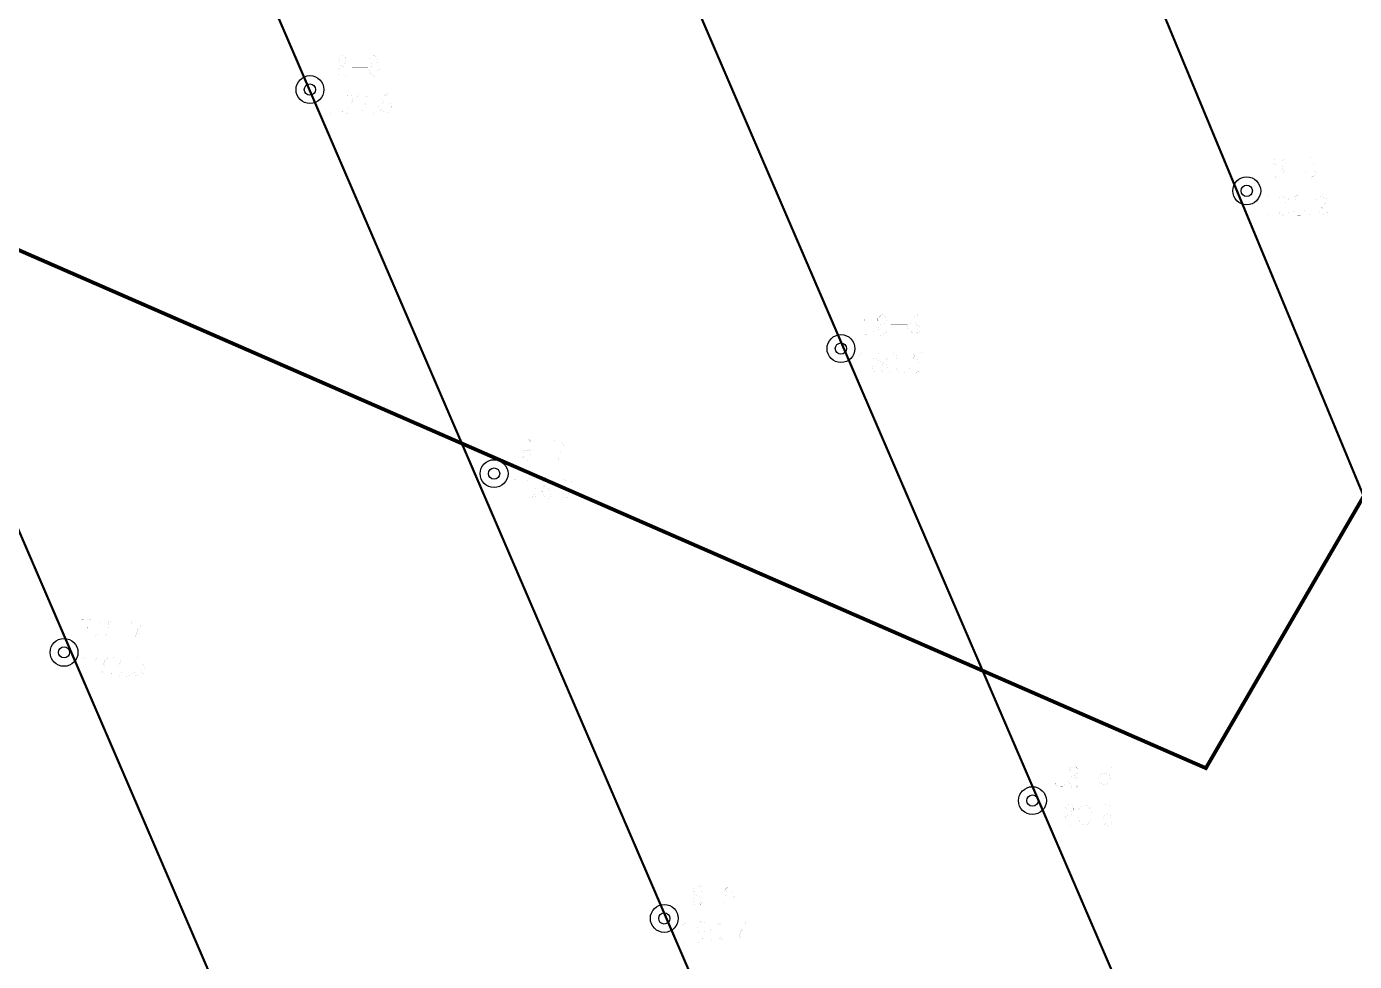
# Model space of a CAD drawing. Extents: x 534263 to 538773, y 4878169 to 4881982.
# Drawn here: x 535603 to 536309, y 4879604 to 4880101 of the extents above; entities that cross this region are included whole.
import ezdxf

# ---------------------------------------------------------------- set-up
doc = ezdxf.new("R2010")
doc.units = 0
doc.layers.get('0').update_dxf_attribs({"color": 6, "linetype": 'CONTINUOUS'})

# ---------------------------------------------------------------- blocks, each defined once
blk = doc.blocks.new('SUB_BLK_181')
at = {"color": 0}
blk.add_circle((0, 0), 0.494, dxfattribs=at)
at = {"color": 1}
blk.add_circle((0, 0), 0.2, dxfattribs=at)

msp = doc.modelspace()

# ---------------------------------------------------------------- linework, layer by layer
at = {"layer": 'F', "color": 6, "const_width": 2}
msp.add_lwpolyline([(536862.28, 4879430.86), (536142.28, 4878258.86), (534656.28, 4878571.86), (535492.08, 4880028.86), (536230.18, 4879706.86), (536376.48, 4879958.86), (536460.48, 4879947.86), (536619.78, 4879984.86), (536662.68, 4880020.86), (536684.78, 4880074.86), (536808.38, 4880018.86), (536868.18, 4879967.86), (536878.08, 4879889.86), (536901.08, 4879797.86), (537032.38, 4879724.86), (536862.28, 4879430.86), (536862.28, 4879430.86)], dxfattribs=at)
at = {"layer": 'TREE_LAYER', "color": 10, "const_width": 1.2}
for points in [[(536687.486, 4878951.765), (535659.433, 4881428.14)], [(536561.673, 4878714.128), (535734.348, 4880633.884)], [(536420.058, 4878521.255), (535627.555, 4880360.205)], [(536268.971, 4878279.306), (535474.28, 4880123.335)]]:
    msp.add_lwpolyline(points, dxfattribs=at)
at = {"layer": 'TREE_LAYER', "color": 5, "const_width": 0.01}
for points in [[(535772.539597, 4880085.400779), (535770.719989, 4880085.463525), (535769.402342, 4880084.459603), (535768.900382, 4880083.643917), (535768.900382, 4880081.949799), (535770.594499, 4880080.192936), (535769.402342, 4880078.938034), (535768.774891, 4880077.620387), (535768.774891, 4880076.42823), (535769.339597, 4880075.110583), (535770.406264, 4880074.357642), (535771.786656, 4880074.106662), (535773.041558, 4880074.483132), (535773.731754, 4880075.173328), (535774.233715, 4880076.05176), (535774.233715, 4880077.934113), (535773.606264, 4880079.063525), (535772.476852, 4880080.255681), (535774.04548, 4880082.075289), (535774.04548, 4880083.581172), (535773.606264, 4880084.396858), (535772.539597, 4880085.463525), (535772.539597, 4880085.400779)], [(535771.535676, 4880079.816466), (535772.476852, 4880079.439995), (535773.229793, 4880078.436074), (535773.543519, 4880076.616466), (535773.229793, 4880075.549799), (535772.100382, 4880074.734113), (535771.033715, 4880074.734113), (535770.343519, 4880075.236074), (535769.527833, 4880076.42823), (535769.402342, 4880077.996858), (535769.904303, 4880078.938034), (535770.469009, 4880079.439995), (535770.97097, 4880079.690976), (535771.535676, 4880079.816466)], [(535770.84548, 4880084.898819), (535770.908225, 4880084.961564), (535772.037636, 4880084.961564), (535772.916068, 4880084.271368), (535772.978813, 4880084.020387), (535773.292538, 4880083.330191), (535773.292538, 4880082.263525), (535771.974891, 4880080.632152), (535770.908225, 4880080.632152), (535769.590578, 4880082.012544), (535769.904303, 4880083.957642), (535770.84548, 4880084.898819), (535770.84548, 4880084.898819)], [(535785.025872, 4880079.941956), (535775.990578, 4880079.941956), (535775.990578, 4880079.439995), (535776.367048, 4880079.063525), (535784.900382, 4880079.063525), (535785.025872, 4880079.25176), (535785.025872, 4880079.941956), (535785.025872, 4880079.941956)], [(535789.292538, 4880085.400779), (535787.472931, 4880085.463525), (535786.155284, 4880084.459603), (535785.653323, 4880083.643917), (535785.653323, 4880081.949799), (535787.34744, 4880080.192936), (535786.155284, 4880078.938034), (535785.527833, 4880077.620387), (535785.527833, 4880076.42823), (535786.092538, 4880075.110583), (535787.159205, 4880074.357642), (535788.539597, 4880074.106662), (535789.794499, 4880074.483132), (535790.484695, 4880075.173328), (535790.986656, 4880076.05176), (535790.986656, 4880077.934113), (535790.359205, 4880079.063525), (535789.229793, 4880080.255681), (535790.798421, 4880082.075289), (535790.798421, 4880083.581172), (535790.359205, 4880084.396858), (535789.292538, 4880085.463525), (535789.292538, 4880085.400779)], [(535788.288617, 4880079.816466), (535789.229793, 4880079.439995), (535789.982735, 4880078.436074), (535790.29646, 4880076.616466), (535789.982735, 4880075.549799), (535788.853323, 4880074.734113), (535787.786656, 4880074.734113), (535787.09646, 4880075.236074), (535786.280774, 4880076.42823), (535786.155284, 4880077.996858), (535786.657244, 4880078.938034), (535787.22195, 4880079.439995), (535787.723911, 4880079.690976), (535788.288617, 4880079.816466)], [(535787.598421, 4880084.898819), (535787.661166, 4880084.961564), (535788.790578, 4880084.961564), (535789.669009, 4880084.271368), (535789.731754, 4880084.020387), (535790.04548, 4880083.330191), (535790.04548, 4880082.263525), (535788.727833, 4880080.632152), (535787.661166, 4880080.632152), (535786.343519, 4880082.012544), (535786.657244, 4880083.957642), (535787.598421, 4880084.898819), (535787.598421, 4880084.898819)], [(535762.343519, 4880067.596858), (535798.17097, 4880067.596858)], [(535766.861166, 4880065.087054), (535765.982735, 4880065.087054), (535763.723911, 4880063.832152), (535763.849401, 4880063.832152), (535765.480774, 4880064.271368), (535765.480774, 4880063.141956), (535765.480774, 4880055.424309), (535765.418029, 4880054.985093), (535764.351362, 4880054.545878), (535767.990578, 4880054.545878), (535767.049401, 4880054.922348), (535766.861166, 4880054.985093), (535766.861166, 4880055.361564), (535766.861166, 4880065.087054), (535766.861166, 4880065.087054)], [(535775.018029, 4880065.087054), (535773.637636, 4880065.338034), (535772.319989, 4880064.898819), (535771.441558, 4880064.083132), (535770.939597, 4880063.141956), (535770.939597, 4880062.45176), (535772.82195, 4880064.145878), (535774.327833, 4880064.208623), (535775.143519, 4880063.643917), (535775.457244, 4880062.45176), (535775.457244, 4880060.883132), (535774.390578, 4880058.812544), (535770.437636, 4880054.734113), (535776.461166, 4880054.545878), (535776.963127, 4880055.047838), (535777.151362, 4880056.42823), (535776.02195, 4880055.549799), (535772.82195, 4880055.549799), (535772.44548, 4880055.549799), (535775.143519, 4880058.561564), (535776.461166, 4880060.883132), (535776.649401, 4880061.447838), (535776.837636, 4880062.012544), (535776.837636, 4880062.138034), (535776.712146, 4880062.639995), (535776.523911, 4880063.455681), (535776.461166, 4880063.706662), (535776.02195, 4880064.396858), (535775.959205, 4880064.459603), (535775.018029, 4880065.087054), (535775.018029, 4880065.087054)], [(535785.308225, 4880065.087054), (535779.786656, 4880065.087054), (535778.782735, 4880062.953721), (535778.782735, 4880062.953721), (535778.908225, 4880062.765485), (535779.472931, 4880063.455681), (535780.288617, 4880063.957642), (535783.425872, 4880063.957642), (535783.927833, 4880063.581172), (535780.916068, 4880054.483132), (535780.916068, 4880054.420387), (535781.606264, 4880054.420387), (535785.308225, 4880065.024309), (535785.308225, 4880065.087054), (535785.308225, 4880065.087054)], [(535796.853323, 4880065.087054), (535795.410186, 4880065.338034), (535793.339597, 4880064.083132), (535791.833715, 4880062.57725), (535791.018029, 4880061.134113), (535790.578813, 4880059.439995), (535790.829793, 4880057.055681), (535791.833715, 4880055.236074), (535793.151362, 4880054.420387), (535794.719989, 4880054.420387), (535795.472931, 4880054.734113), (535796.414107, 4880055.424309), (535796.916068, 4880056.42823), (535797.229793, 4880057.871368), (535797.229793, 4880058.436074), (535797.041558, 4880059.565485), (535796.539597, 4880060.192936), (535796.225872, 4880060.569407), (535795.786656, 4880060.945878), (535795.09646, 4880061.134113), (535793.967048, 4880061.259603), (535793.025872, 4880060.883132), (535792.335676, 4880060.443917), (535792.461166, 4880061.008623), (535793.339597, 4880062.953721), (535793.402342, 4880063.016466), (535794.719989, 4880064.145878), (535795.849401, 4880064.898819), (535795.849401, 4880064.898819), (535796.853323, 4880064.961564), (535796.853323, 4880065.087054), (535796.853323, 4880065.087054)], [(535793.151362, 4880060.381172), (535793.465087, 4880060.694897), (535794.719989, 4880060.694897), (535795.723911, 4880059.753721), (535796.225872, 4880058.498819), (535795.912146, 4880056.239995), (535794.719989, 4880055.110583), (535793.967048, 4880055.110583), (535792.774891, 4880055.863525), (535792.210186, 4880057.055681), (535792.210186, 4880059.189015), (535792.837636, 4880060.067446), (535793.151362, 4880060.381172), (535793.151362, 4880060.381172)], [(535788.759205, 4880055.92627), (535788.257244, 4880056.114505), (535787.755284, 4880055.92627), (535787.378813, 4880055.549799), (535787.378813, 4880054.734113), (535787.880774, 4880054.420387), (535788.759205, 4880054.608623), (535788.884695, 4880055.047838), (535788.884695, 4880055.110583), (535788.884695, 4880055.612544), (535788.759205, 4880055.92627), (535788.759205, 4880055.92627)], [(536270.244107, 4880031.72627), (536268.738225, 4880031.914505), (536267.357833, 4880031.475289), (536266.604891, 4880030.722348), (536266.228421, 4880029.718427), (536266.040186, 4880028.65176), (536266.228421, 4880026.769407), (536266.855872, 4880025.45176), (536267.859793, 4880024.761564), (536269.491166, 4880024.824309), (536270.683323, 4880025.263525), (536270.871558, 4880025.138034), (536269.365676, 4880022.25176), (536267.797048, 4880021.310583), (536265.789205, 4880020.620387), (536265.789205, 4880020.306662), (536267.546068, 4880020.494897), (536268.361754, 4880020.745878), (536269.491166, 4880021.122348), (536270.620578, 4880022.189015), (536270.746068, 4880022.314505), (536271.87548, 4880024.071368), (536272.37744, 4880025.70274), (536272.37744, 4880028.65176), (536271.749989, 4880030.094897), (536270.934303, 4880031.161564), (536270.244107, 4880031.72627), (536270.244107, 4880031.72627)], [(536268.67548, 4880031.098819), (536269.05195, 4880031.224309), (536269.742146, 4880031.161564), (536270.746068, 4880030.094897), (536271.248029, 4880028.149799), (536270.808813, 4880026.267446), (536270.118617, 4880025.639995), (536268.738225, 4880025.45176), (536267.734303, 4880026.330191), (536267.232342, 4880027.710583), (536267.357833, 4880029.781172), (536267.859793, 4880030.596858), (536267.922538, 4880030.659603), (536268.110774, 4880030.910583), (536268.67548, 4880031.098819), (536268.67548, 4880031.098819)], [(536289.130382, 4880031.287054), (536285.616656, 4880031.287054), (536284.989205, 4880030.220387), (536283.608813, 4880027.459603), (536283.357833, 4880027.083132), (536285.616656, 4880027.145878), (536287.122538, 4880026.643917), (536287.812735, 4880025.765485), (536287.87548, 4880024.573328), (536287.624499, 4880023.318427), (536287.122538, 4880022.753721), (536286.683323, 4880022.439995), (536285.742146, 4880022.189015), (536284.80097, 4880022.37725), (536284.048029, 4880022.816466), (536283.106852, 4880023.255681), (536282.479401, 4880022.690976), (536283.985284, 4880021.373328), (536285.491166, 4880020.996858), (536286.306852, 4880020.808623), (536287.812735, 4880021.561564), (536288.628421, 4880022.565485), (536289.004891, 4880023.569407), (536289.130382, 4880025.32627), (536288.816656, 4880026.392936), (536288.189205, 4880027.334113), (536287.248029, 4880027.898819), (536285.867636, 4880028.024309), (536284.361754, 4880027.647838), (536284.67548, 4880028.149799), (536285.679401, 4880030.157642), (536289.004891, 4880030.157642), (536289.506852, 4880030.973328), (536289.130382, 4880031.287054), (536289.130382, 4880031.287054)], [(536282.855872, 4880026.141956), (536273.820578, 4880026.141956), (536273.820578, 4880025.639995), (536274.197048, 4880025.263525), (536282.730382, 4880025.263525), (536282.855872, 4880025.45176), (536282.855872, 4880026.141956), (536282.855872, 4880026.141956)], [(536260.173519, 4880013.796858), (536296.00097, 4880013.796858)], [(536264.691166, 4880011.287054), (536263.812735, 4880011.287054), (536261.553911, 4880010.032152), (536261.679401, 4880010.032152), (536263.310774, 4880010.471368), (536263.310774, 4880009.341956), (536263.310774, 4880001.624309), (536263.248029, 4880001.185093), (536262.181362, 4880000.745878), (536265.820578, 4880000.745878), (536264.879401, 4880001.122348), (536264.691166, 4880001.185093), (536264.691166, 4880001.561564), (536264.691166, 4880011.287054), (536264.691166, 4880011.287054)], [(536272.659793, 4880011.287054), (536270.65195, 4880011.287054), (536269.271558, 4880010.157642), (536269.146068, 4880009.467446), (536270.27548, 4880010.283132), (536271.781362, 4880010.471368), (536272.408813, 4880009.969407), (536272.785284, 4880009.153721), (536272.785284, 4880007.773328), (536272.220578, 4880007.271368), (536271.467636, 4880006.706662), (536270.65195, 4880006.141956), (536272.283323, 4880005.639995), (536273.161754, 4880004.761564), (536273.47548, 4880003.820387), (536273.47548, 4880002.753721), (536273.287244, 4880002.12627), (536272.220578, 4880001.373328), (536271.028421, 4880001.373328), (536269.836264, 4880001.749799), (536269.146068, 4880002.314505), (536269.271558, 4880001.498819), (536269.836264, 4880001.059603), (536271.342146, 4880000.620387), (536272.346068, 4880000.683132), (536273.47548, 4880001.247838), (536273.97744, 4880001.875289), (536274.353911, 4880002.439995), (536274.479401, 4880002.816466), (536274.667636, 4880003.820387), (536274.291166, 4880004.949799), (536273.72646, 4880005.82823), (536272.471558, 4880006.392936), (536273.789205, 4880008.149799), (536273.97744, 4880009.341956), (536273.789205, 4880010.220387), (536273.47548, 4880010.785093), (536272.659793, 4880011.287054), (536272.659793, 4880011.287054)], [(536280.628421, 4880011.287054), (536279.122538, 4880011.287054), (536277.867636, 4880010.659603), (536277.17744, 4880010.157642), (536276.738225, 4880009.153721), (536276.299009, 4880008.024309), (536276.236264, 4880006.518427), (536276.236264, 4880005.514505), (536276.738225, 4880002.753721), (536277.553911, 4880001.624309), (536278.746068, 4880000.620387), (536280.628421, 4880000.620387), (536280.628421, 4880000.620387), (536281.255872, 4880001.059603), (536281.946068, 4880001.875289), (536282.761754, 4880003.255681), (536282.949989, 4880004.447838), (536283.138225, 4880005.45176), (536283.138225, 4880005.953721), (536283.138225, 4880006.832152), (536282.824499, 4880008.589015), (536282.259793, 4880009.843917), (536281.632342, 4880010.659603), (536280.628421, 4880011.287054), (536280.628421, 4880011.287054)], [(536279.624499, 4880010.910583), (536279.749989, 4880010.910583), (536280.753911, 4880010.534113), (536281.255872, 4880009.655681), (536281.632342, 4880008.338034), (536281.632342, 4880003.569407), (536281.255872, 4880002.12627), (536279.749989, 4880000.996858), (536279.122538, 4880001.122348), (536278.244107, 4880001.812544), (536277.742146, 4880003.757642), (536277.742146, 4880007.836074), (536278.118617, 4880009.279211), (536278.620578, 4880010.283132), (536279.310774, 4880010.847838), (536279.624499, 4880010.910583), (536279.624499, 4880010.910583)], [(536292.738225, 4880011.287054), (536291.357833, 4880011.538034), (536290.040186, 4880011.098819), (536289.161754, 4880010.283132), (536288.659793, 4880009.341956), (536288.659793, 4880008.65176), (536290.542146, 4880010.345878), (536292.048029, 4880010.408623), (536292.863715, 4880009.843917), (536293.17744, 4880008.65176), (536293.17744, 4880007.083132), (536292.110774, 4880005.012544), (536288.157833, 4880000.934113), (536294.181362, 4880000.745878), (536294.683323, 4880001.247838), (536294.871558, 4880002.62823), (536293.742146, 4880001.749799), (536290.542146, 4880001.749799), (536290.165676, 4880001.749799), (536292.863715, 4880004.761564), (536294.181362, 4880007.083132), (536294.369597, 4880007.647838), (536294.557833, 4880008.212544), (536294.557833, 4880008.338034), (536294.432342, 4880008.839995), (536294.244107, 4880009.655681), (536294.181362, 4880009.906662), (536293.742146, 4880010.596858), (536293.679401, 4880010.659603), (536292.738225, 4880011.287054), (536292.738225, 4880011.287054)], [(536286.589205, 4880002.12627), (536286.087244, 4880002.314505), (536285.585284, 4880002.12627), (536285.208813, 4880001.749799), (536285.208813, 4880000.934113), (536285.710774, 4880000.620387), (536286.589205, 4880000.808623), (536286.714695, 4880001.247838), (536286.714695, 4880001.310583), (536286.714695, 4880001.812544), (536286.589205, 4880002.12627), (536286.589205, 4880002.12627)], [(536050.296068, 4879947.507054), (536045.652931, 4879947.507054), (536045.652931, 4879947.381564), (536046.656852, 4879947.381564), (536047.158813, 4879946.189407), (536047.158813, 4879938.534505), (536046.656852, 4879937.530583), (536046.468617, 4879937.342348), (536045.652931, 4879936.965878), (536051.362735, 4879937.091368), (536051.42548, 4879937.091368), (536052.429401, 4879937.091368), (536052.429401, 4879937.154113), (536053.496068, 4879937.154113), (536053.496068, 4879937.154113), (536053.998029, 4879937.154113), (536053.998029, 4879937.216858), (536054.374499, 4879939.852152), (536053.747048, 4879938.659995), (536052.868617, 4879937.656074), (536049.166656, 4879937.718819), (536048.664695, 4879938.032544), (536048.790186, 4879946.503132), (536049.668617, 4879947.381564), (536050.296068, 4879947.381564), (536050.296068, 4879947.507054), (536050.296068, 4879947.507054)], [(536059.143127, 4879947.820779), (536057.323519, 4879947.883525), (536056.005872, 4879946.879603), (536055.503911, 4879946.063917), (536055.503911, 4879944.369799), (536057.198029, 4879942.612936), (536056.005872, 4879941.358034), (536055.378421, 4879940.040387), (536055.378421, 4879938.84823), (536055.943127, 4879937.530583), (536057.009793, 4879936.777642), (536058.390186, 4879936.526662), (536059.645087, 4879936.903132), (536060.335284, 4879937.593328), (536060.837244, 4879938.47176), (536060.837244, 4879940.354113), (536060.209793, 4879941.483525), (536059.080382, 4879942.675681), (536060.649009, 4879944.495289), (536060.649009, 4879946.001172), (536060.209793, 4879946.816858), (536059.143127, 4879947.883525), (536059.143127, 4879947.820779)], [(536057.449009, 4879947.318819), (536057.511754, 4879947.381564), (536058.641166, 4879947.381564), (536059.519597, 4879946.691368), (536059.582342, 4879946.440387), (536059.896068, 4879945.750191), (536059.896068, 4879944.683525), (536058.578421, 4879943.052152), (536057.511754, 4879943.052152), (536056.194107, 4879944.432544), (536056.507833, 4879946.377642), (536057.449009, 4879947.318819), (536057.449009, 4879947.318819)], [(536077.903911, 4879947.507054), (536076.460774, 4879947.758034), (536074.390186, 4879946.503132), (536072.884303, 4879944.99725), (536072.068617, 4879943.554113), (536071.629401, 4879941.859995), (536071.880382, 4879939.475681), (536072.884303, 4879937.656074), (536074.20195, 4879936.840387), (536075.770578, 4879936.840387), (536076.523519, 4879937.154113), (536077.464695, 4879937.844309), (536077.966656, 4879938.84823), (536078.280382, 4879940.291368), (536078.280382, 4879940.856074), (536078.092146, 4879941.985485), (536077.590186, 4879942.612936), (536077.27646, 4879942.989407), (536076.837244, 4879943.365878), (536076.147048, 4879943.554113), (536075.017636, 4879943.679603), (536074.07646, 4879943.303132), (536073.386264, 4879942.863917), (536073.511754, 4879943.428623), (536074.390186, 4879945.373721), (536074.452931, 4879945.436466), (536075.770578, 4879946.565878), (536076.899989, 4879947.318819), (536076.899989, 4879947.318819), (536077.903911, 4879947.381564), (536077.903911, 4879947.507054), (536077.903911, 4879947.507054)], [(536058.139205, 4879942.236466), (536059.080382, 4879941.859995), (536059.833323, 4879940.856074), (536060.147048, 4879939.036466), (536059.833323, 4879937.969799), (536058.703911, 4879937.154113), (536057.637244, 4879937.154113), (536056.947048, 4879937.656074), (536056.131362, 4879938.84823), (536056.005872, 4879940.416858), (536056.507833, 4879941.358034), (536057.072538, 4879941.859995), (536057.574499, 4879942.110976), (536058.139205, 4879942.236466)], [(536071.629401, 4879942.361956), (536062.594107, 4879942.361956), (536062.594107, 4879941.859995), (536062.970578, 4879941.483525), (536071.503911, 4879941.483525), (536071.629401, 4879941.67176), (536071.629401, 4879942.361956), (536071.629401, 4879942.361956)], [(536074.20195, 4879942.801172), (536074.515676, 4879943.114897), (536075.770578, 4879943.114897), (536076.774499, 4879942.173721), (536077.27646, 4879940.918819), (536076.962735, 4879938.659995), (536075.770578, 4879937.530583), (536075.017636, 4879937.530583), (536073.82548, 4879938.283525), (536073.260774, 4879939.475681), (536073.260774, 4879941.609015), (536073.888225, 4879942.487446), (536074.20195, 4879942.801172), (536074.20195, 4879942.801172)], [(536044.523519, 4879930.016858), (536080.35097, 4879930.016858)], [(536049.041166, 4879927.507054), (536048.162735, 4879927.507054), (536045.903911, 4879926.252152), (536046.029401, 4879926.252152), (536047.660774, 4879926.691368), (536047.660774, 4879925.561956), (536047.660774, 4879917.844309), (536047.598029, 4879917.405093), (536046.531362, 4879916.965878), (536050.170578, 4879916.965878), (536049.229401, 4879917.342348), (536049.041166, 4879917.405093), (536049.041166, 4879917.781564), (536049.041166, 4879927.507054), (536049.041166, 4879927.507054)], [(536059.143127, 4879927.507054), (536057.699989, 4879927.758034), (536055.629401, 4879926.503132), (536054.123519, 4879924.99725), (536053.307833, 4879923.554113), (536052.868617, 4879921.859995), (536053.119597, 4879919.475681), (536054.123519, 4879917.656074), (536055.441166, 4879916.840387), (536057.009793, 4879916.840387), (536057.762735, 4879917.154113), (536058.703911, 4879917.844309), (536059.205872, 4879918.84823), (536059.519597, 4879920.291368), (536059.519597, 4879920.856074), (536059.331362, 4879921.985485), (536058.829401, 4879922.612936), (536058.515676, 4879922.989407), (536058.07646, 4879923.365878), (536057.386264, 4879923.554113), (536056.256852, 4879923.679603), (536055.315676, 4879923.303132), (536054.62548, 4879922.863917), (536054.75097, 4879923.428623), (536055.629401, 4879925.373721), (536055.692146, 4879925.436466), (536057.009793, 4879926.565878), (536058.139205, 4879927.318819), (536058.139205, 4879927.318819), (536059.143127, 4879927.381564), (536059.143127, 4879927.507054), (536059.143127, 4879927.507054)], [(536064.978421, 4879927.507054), (536063.472538, 4879927.507054), (536062.217636, 4879926.879603), (536061.52744, 4879926.377642), (536061.088225, 4879925.373721), (536060.649009, 4879924.244309), (536060.586264, 4879922.738427), (536060.586264, 4879921.734505), (536061.088225, 4879918.973721), (536061.903911, 4879917.844309), (536063.096068, 4879916.840387), (536064.978421, 4879916.840387), (536064.978421, 4879916.840387), (536065.605872, 4879917.279603), (536066.296068, 4879918.095289), (536067.111754, 4879919.475681), (536067.299989, 4879920.667838), (536067.488225, 4879921.67176), (536067.488225, 4879922.173721), (536067.488225, 4879923.052152), (536067.174499, 4879924.809015), (536066.609793, 4879926.063917), (536065.982342, 4879926.879603), (536064.978421, 4879927.507054), (536064.978421, 4879927.507054)], [(536063.974499, 4879927.130583), (536064.099989, 4879927.130583), (536065.103911, 4879926.754113), (536065.605872, 4879925.875681), (536065.982342, 4879924.558034), (536065.982342, 4879919.789407), (536065.605872, 4879918.34627), (536064.099989, 4879917.216858), (536063.472538, 4879917.342348), (536062.594107, 4879918.032544), (536062.092146, 4879919.977642), (536062.092146, 4879924.056074), (536062.468617, 4879925.499211), (536062.970578, 4879926.503132), (536063.660774, 4879927.067838), (536063.974499, 4879927.130583), (536063.974499, 4879927.130583)], [(536079.033323, 4879927.507054), (536075.519597, 4879927.507054), (536074.892146, 4879926.440387), (536073.511754, 4879923.679603), (536073.260774, 4879923.303132), (536075.519597, 4879923.365878), (536077.02548, 4879922.863917), (536077.715676, 4879921.985485), (536077.778421, 4879920.793328), (536077.52744, 4879919.538427), (536077.02548, 4879918.973721), (536076.586264, 4879918.659995), (536075.645087, 4879918.409015), (536074.703911, 4879918.59725), (536073.95097, 4879919.036466), (536073.009793, 4879919.475681), (536072.382342, 4879918.910976), (536073.888225, 4879917.593328), (536075.394107, 4879917.216858), (536076.209793, 4879917.028623), (536077.715676, 4879917.781564), (536078.531362, 4879918.785485), (536078.907833, 4879919.789407), (536079.033323, 4879921.54627), (536078.719597, 4879922.612936), (536078.092146, 4879923.554113), (536077.15097, 4879924.118819), (536075.770578, 4879924.244309), (536074.264695, 4879923.867838), (536074.578421, 4879924.369799), (536075.582342, 4879926.377642), (536078.907833, 4879926.377642), (536079.409793, 4879927.193328), (536079.033323, 4879927.507054), (536079.033323, 4879927.507054)], [(536055.441166, 4879922.801172), (536055.754891, 4879923.114897), (536057.009793, 4879923.114897), (536058.013715, 4879922.173721), (536058.515676, 4879920.918819), (536058.20195, 4879918.659995), (536057.009793, 4879917.530583), (536056.256852, 4879917.530583), (536055.064695, 4879918.283525), (536054.499989, 4879919.475681), (536054.499989, 4879921.609015), (536055.12744, 4879922.487446), (536055.441166, 4879922.801172), (536055.441166, 4879922.801172)], [(536070.939205, 4879918.34627), (536070.437244, 4879918.534505), (536069.935284, 4879918.34627), (536069.558813, 4879917.969799), (536069.558813, 4879917.154113), (536070.060774, 4879916.840387), (536070.939205, 4879917.028623), (536071.064695, 4879917.467838), (536071.064695, 4879917.530583), (536071.064695, 4879918.032544), (536070.939205, 4879918.34627), (536070.939205, 4879918.34627)], [(535870.389597, 4879881.380779), (535868.569989, 4879881.443525), (535867.252342, 4879880.439603), (535866.750382, 4879879.623917), (535866.750382, 4879877.929799), (535868.444499, 4879876.172936), (535867.252342, 4879874.918034), (535866.624891, 4879873.600387), (535866.624891, 4879872.40823), (535867.189597, 4879871.090583), (535868.256264, 4879870.337642), (535869.636656, 4879870.086662), (535870.891558, 4879870.463132), (535871.581754, 4879871.153328), (535872.083715, 4879872.03176), (535872.083715, 4879873.914113), (535871.456264, 4879875.043525), (535870.326852, 4879876.235681), (535871.89548, 4879878.055289), (535871.89548, 4879879.561172), (535871.456264, 4879880.376858), (535870.389597, 4879881.443525), (535870.389597, 4879881.380779)], [(535869.385676, 4879875.796466), (535870.326852, 4879875.419995), (535871.079793, 4879874.416074), (535871.393519, 4879872.596466), (535871.079793, 4879871.529799), (535869.950382, 4879870.714113), (535868.883715, 4879870.714113), (535868.193519, 4879871.216074), (535867.377833, 4879872.40823), (535867.252342, 4879873.976858), (535867.754303, 4879874.918034), (535868.319009, 4879875.419995), (535868.82097, 4879875.670976), (535869.385676, 4879875.796466)], [(535868.69548, 4879880.878819), (535868.758225, 4879880.941564), (535869.887636, 4879880.941564), (535870.766068, 4879880.251368), (535870.828813, 4879880.000387), (535871.142538, 4879879.310191), (535871.142538, 4879878.243525), (535869.824891, 4879876.612152), (535868.758225, 4879876.612152), (535867.440578, 4879877.992544), (535867.754303, 4879879.937642), (535868.69548, 4879880.878819), (535868.69548, 4879880.878819)], [(535882.875872, 4879875.921956), (535873.840578, 4879875.921956), (535873.840578, 4879875.419995), (535874.217048, 4879875.043525), (535882.750382, 4879875.043525), (535882.875872, 4879875.23176), (535882.875872, 4879875.921956), (535882.875872, 4879875.921956)], [(535889.526852, 4879881.067054), (535884.005284, 4879881.067054), (535883.001362, 4879878.933721), (535883.001362, 4879878.933721), (535883.126852, 4879878.745485), (535883.691558, 4879879.435681), (535884.507244, 4879879.937642), (535887.644499, 4879879.937642), (535888.14646, 4879879.561172), (535885.134695, 4879870.463132), (535885.134695, 4879870.400387), (535885.824891, 4879870.400387), (535889.526852, 4879881.004309), (535889.526852, 4879881.067054), (535889.526852, 4879881.067054)], [(535860.193519, 4879863.576858), (535896.02097, 4879863.576858)], [(535864.711166, 4879861.067054), (535863.832735, 4879861.067054), (535861.573911, 4879859.812152), (535861.699401, 4879859.812152), (535863.330774, 4879860.251368), (535863.330774, 4879859.121956), (535863.330774, 4879851.404309), (535863.268029, 4879850.965093), (535862.201362, 4879850.525878), (535865.840578, 4879850.525878), (535864.899401, 4879850.902348), (535864.711166, 4879850.965093), (535864.711166, 4879851.341564), (535864.711166, 4879861.067054), (535864.711166, 4879861.067054)], [(535872.679793, 4879861.067054), (535870.67195, 4879861.067054), (535869.291558, 4879859.937642), (535869.166068, 4879859.247446), (535870.29548, 4879860.063132), (535871.801362, 4879860.251368), (535872.428813, 4879859.749407), (535872.805284, 4879858.933721), (535872.805284, 4879857.553328), (535872.240578, 4879857.051368), (535871.487636, 4879856.486662), (535870.67195, 4879855.921956), (535872.303323, 4879855.419995), (535873.181754, 4879854.541564), (535873.49548, 4879853.600387), (535873.49548, 4879852.533721), (535873.307244, 4879851.90627), (535872.240578, 4879851.153328), (535871.048421, 4879851.153328), (535869.856264, 4879851.529799), (535869.166068, 4879852.094505), (535869.291558, 4879851.278819), (535869.856264, 4879850.839603), (535871.362146, 4879850.400387), (535872.366068, 4879850.463132), (535873.49548, 4879851.027838), (535873.99744, 4879851.655289), (535874.373911, 4879852.219995), (535874.499401, 4879852.596466), (535874.687636, 4879853.600387), (535874.311166, 4879854.729799), (535873.74646, 4879855.60823), (535872.491558, 4879856.172936), (535873.809205, 4879857.929799), (535873.99744, 4879859.121956), (535873.809205, 4879860.000387), (535873.49548, 4879860.565093), (535872.679793, 4879861.067054), (535872.679793, 4879861.067054)], [(535880.773911, 4879861.380779), (535878.954303, 4879861.443525), (535877.636656, 4879860.439603), (535877.134695, 4879859.623917), (535877.134695, 4879857.929799), (535878.828813, 4879856.172936), (535877.636656, 4879854.918034), (535877.009205, 4879853.600387), (535877.009205, 4879852.40823), (535877.573911, 4879851.090583), (535878.640578, 4879850.337642), (535880.02097, 4879850.086662), (535881.275872, 4879850.463132), (535881.966068, 4879851.153328), (535882.468029, 4879852.03176), (535882.468029, 4879853.914113), (535881.840578, 4879855.043525), (535880.711166, 4879856.235681), (535882.279793, 4879858.055289), (535882.279793, 4879859.561172), (535881.840578, 4879860.376858), (535880.773911, 4879861.443525), (535880.773911, 4879861.380779)], [(535879.079793, 4879860.878819), (535879.142538, 4879860.941564), (535880.27195, 4879860.941564), (535881.150382, 4879860.251368), (535881.213127, 4879860.000387), (535881.526852, 4879859.310191), (535881.526852, 4879858.243525), (535880.209205, 4879856.612152), (535879.142538, 4879856.612152), (535877.824891, 4879857.992544), (535878.138617, 4879859.937642), (535879.079793, 4879860.878819), (535879.079793, 4879860.878819)], [(535892.758225, 4879861.067054), (535891.377833, 4879861.318034), (535890.060186, 4879860.878819), (535889.181754, 4879860.063132), (535888.679793, 4879859.121956), (535888.679793, 4879858.43176), (535890.562146, 4879860.125878), (535892.068029, 4879860.188623), (535892.883715, 4879859.623917), (535893.19744, 4879858.43176), (535893.19744, 4879856.863132), (535892.130774, 4879854.792544), (535888.177833, 4879850.714113), (535894.201362, 4879850.525878), (535894.703323, 4879851.027838), (535894.891558, 4879852.40823), (535893.762146, 4879851.529799), (535890.562146, 4879851.529799), (535890.185676, 4879851.529799), (535892.883715, 4879854.541564), (535894.201362, 4879856.863132), (535894.389597, 4879857.427838), (535894.577833, 4879857.992544), (535894.577833, 4879858.118034), (535894.452342, 4879858.619995), (535894.264107, 4879859.435681), (535894.201362, 4879859.686662), (535893.762146, 4879860.376858), (535893.699401, 4879860.439603), (535892.758225, 4879861.067054), (535892.758225, 4879861.067054)], [(535879.769989, 4879855.796466), (535880.711166, 4879855.419995), (535881.464107, 4879854.416074), (535881.777833, 4879852.596466), (535881.464107, 4879851.529799), (535880.334695, 4879850.714113), (535879.268029, 4879850.714113), (535878.577833, 4879851.216074), (535877.762146, 4879852.40823), (535877.636656, 4879853.976858), (535878.138617, 4879854.918034), (535878.703323, 4879855.419995), (535879.205284, 4879855.670976), (535879.769989, 4879855.796466)], [(535886.609205, 4879851.90627), (535886.107244, 4879852.094505), (535885.605284, 4879851.90627), (535885.228813, 4879851.529799), (535885.228813, 4879850.714113), (535885.730774, 4879850.400387), (535886.609205, 4879850.588623), (535886.734695, 4879851.027838), (535886.734695, 4879851.090583), (535886.734695, 4879851.592544), (535886.609205, 4879851.90627), (535886.609205, 4879851.90627)], [(535637.416068, 4879786.127054), (535632.772931, 4879786.127054), (535632.772931, 4879786.001564), (535633.776852, 4879786.001564), (535634.278813, 4879784.809407), (535634.278813, 4879777.154505), (535633.776852, 4879776.150583), (535633.588617, 4879775.962348), (535632.772931, 4879775.585878), (535638.482735, 4879775.711368), (535638.54548, 4879775.711368), (535639.549401, 4879775.711368), (535639.549401, 4879775.774113), (535640.616068, 4879775.774113), (535640.616068, 4879775.774113), (535641.118029, 4879775.774113), (535641.118029, 4879775.836858), (535641.494499, 4879778.472152), (535640.867048, 4879777.279995), (535639.988617, 4879776.276074), (535636.286656, 4879776.338819), (535635.784695, 4879776.652544), (535635.910186, 4879785.123132), (535636.788617, 4879786.001564), (535637.416068, 4879786.001564), (535637.416068, 4879786.127054), (535637.416068, 4879786.127054)], [(535648.64744, 4879786.127054), (535643.125872, 4879786.127054), (535642.12195, 4879783.993721), (535642.12195, 4879783.993721), (535642.24744, 4879783.805485), (535642.812146, 4879784.495681), (535643.627833, 4879784.997642), (535646.765087, 4879784.997642), (535647.267048, 4879784.621172), (535644.255284, 4879775.523132), (535644.255284, 4879775.460387), (535644.94548, 4879775.460387), (535648.64744, 4879786.064309), (535648.64744, 4879786.127054), (535648.64744, 4879786.127054)], [(535665.400382, 4879786.127054), (535659.878813, 4879786.127054), (535658.874891, 4879783.993721), (535658.874891, 4879783.993721), (535659.000382, 4879783.805485), (535659.565087, 4879784.495681), (535660.380774, 4879784.997642), (535663.518029, 4879784.997642), (535664.019989, 4879784.621172), (535661.008225, 4879775.523132), (535661.008225, 4879775.460387), (535661.698421, 4879775.460387), (535665.400382, 4879786.064309), (535665.400382, 4879786.127054), (535665.400382, 4879786.127054)], [(535658.749401, 4879780.981956), (535649.714107, 4879780.981956), (535649.714107, 4879780.479995), (535650.090578, 4879780.103525), (535658.623911, 4879780.103525), (535658.749401, 4879780.29176), (535658.749401, 4879780.981956), (535658.749401, 4879780.981956)], [(535631.643519, 4879768.636858), (535667.47097, 4879768.636858)], [(535636.161166, 4879766.127054), (535635.282735, 4879766.127054), (535633.023911, 4879764.872152), (535633.149401, 4879764.872152), (535634.780774, 4879765.311368), (535634.780774, 4879764.181956), (535634.780774, 4879756.464309), (535634.718029, 4879756.025093), (535633.651362, 4879755.585878), (535637.290578, 4879755.585878), (535636.349401, 4879755.962348), (535636.161166, 4879756.025093), (535636.161166, 4879756.401564), (535636.161166, 4879766.127054), (535636.161166, 4879766.127054)], [(535646.639597, 4879766.127054), (535641.118029, 4879766.127054), (535640.114107, 4879763.993721), (535640.114107, 4879763.993721), (535640.239597, 4879763.805485), (535640.804303, 4879764.495681), (535641.619989, 4879764.997642), (535644.757244, 4879764.997642), (535645.259205, 4879764.621172), (535642.24744, 4879755.523132), (535642.24744, 4879755.460387), (535642.937636, 4879755.460387), (535646.639597, 4879766.064309), (535646.639597, 4879766.127054), (535646.639597, 4879766.127054)], [(535652.098421, 4879766.127054), (535650.090578, 4879766.127054), (535648.710186, 4879764.997642), (535648.584695, 4879764.307446), (535649.714107, 4879765.123132), (535651.219989, 4879765.311368), (535651.84744, 4879764.809407), (535652.223911, 4879763.993721), (535652.223911, 4879762.613328), (535651.659205, 4879762.111368), (535650.906264, 4879761.546662), (535650.090578, 4879760.981956), (535651.72195, 4879760.479995), (535652.600382, 4879759.601564), (535652.914107, 4879758.660387), (535652.914107, 4879757.593721), (535652.725872, 4879756.96627), (535651.659205, 4879756.213328), (535650.467048, 4879756.213328), (535649.274891, 4879756.589799), (535648.584695, 4879757.154505), (535648.710186, 4879756.338819), (535649.274891, 4879755.899603), (535650.780774, 4879755.460387), (535651.784695, 4879755.523132), (535652.914107, 4879756.087838), (535653.416068, 4879756.715289), (535653.792538, 4879757.279995), (535653.918029, 4879757.656466), (535654.106264, 4879758.660387), (535653.729793, 4879759.789799), (535653.165087, 4879760.66823), (535651.910186, 4879761.232936), (535653.227833, 4879762.989799), (535653.416068, 4879764.181956), (535653.227833, 4879765.060387), (535652.914107, 4879765.625093), (535652.098421, 4879766.127054), (535652.098421, 4879766.127054)], [(535666.153323, 4879766.127054), (535662.639597, 4879766.127054), (535662.012146, 4879765.060387), (535660.631754, 4879762.299603), (535660.380774, 4879761.923132), (535662.639597, 4879761.985878), (535664.14548, 4879761.483917), (535664.835676, 4879760.605485), (535664.898421, 4879759.413328), (535664.64744, 4879758.158427), (535664.14548, 4879757.593721), (535663.706264, 4879757.279995), (535662.765087, 4879757.029015), (535661.823911, 4879757.21725), (535661.07097, 4879757.656466), (535660.129793, 4879758.095681), (535659.502342, 4879757.530976), (535661.008225, 4879756.213328), (535662.514107, 4879755.836858), (535663.329793, 4879755.648623), (535664.835676, 4879756.401564), (535665.651362, 4879757.405485), (535666.027833, 4879758.409407), (535666.153323, 4879760.16627), (535665.839597, 4879761.232936), (535665.212146, 4879762.174113), (535664.27097, 4879762.738819), (535662.890578, 4879762.864309), (535661.384695, 4879762.487838), (535661.698421, 4879762.989799), (535662.702342, 4879764.997642), (535666.027833, 4879764.997642), (535666.529793, 4879765.813328), (535666.153323, 4879766.127054), (535666.153323, 4879766.127054)], [(535658.059205, 4879756.96627), (535657.557244, 4879757.154505), (535657.055284, 4879756.96627), (535656.678813, 4879756.589799), (535656.678813, 4879755.774113), (535657.180774, 4879755.460387), (535658.059205, 4879755.648623), (535658.184695, 4879756.087838), (535658.184695, 4879756.150583), (535658.184695, 4879756.652544), (535658.059205, 4879756.96627), (535658.059205, 4879756.96627)], [(536152.066068, 4879707.347054), (536147.422931, 4879707.347054), (536147.422931, 4879707.221564), (536148.426852, 4879707.221564), (536148.928813, 4879706.029407), (536148.928813, 4879698.374505), (536148.426852, 4879697.370583), (536148.238617, 4879697.182348), (536147.422931, 4879696.805878), (536153.132735, 4879696.931368), (536153.19548, 4879696.931368), (536154.199401, 4879696.931368), (536154.199401, 4879696.994113), (536155.266068, 4879696.994113), (536155.266068, 4879696.994113), (536155.768029, 4879696.994113), (536155.768029, 4879697.056858), (536156.144499, 4879699.692152), (536155.517048, 4879698.499995), (536154.638617, 4879697.496074), (536150.936656, 4879697.558819), (536150.434695, 4879697.872544), (536150.560186, 4879706.343132), (536151.438617, 4879707.221564), (536152.066068, 4879707.221564), (536152.066068, 4879707.347054), (536152.066068, 4879707.347054)], [(536160.913127, 4879707.660779), (536159.093519, 4879707.723525), (536157.775872, 4879706.719603), (536157.273911, 4879705.903917), (536157.273911, 4879704.209799), (536158.968029, 4879702.452936), (536157.775872, 4879701.198034), (536157.148421, 4879699.880387), (536157.148421, 4879698.68823), (536157.713127, 4879697.370583), (536158.779793, 4879696.617642), (536160.160186, 4879696.366662), (536161.415087, 4879696.743132), (536162.105284, 4879697.433328), (536162.607244, 4879698.31176), (536162.607244, 4879700.194113), (536161.979793, 4879701.323525), (536160.850382, 4879702.515681), (536162.419009, 4879704.335289), (536162.419009, 4879705.841172), (536161.979793, 4879706.656858), (536160.913127, 4879707.723525), (536160.913127, 4879707.660779)], [(536159.219009, 4879707.158819), (536159.281754, 4879707.221564), (536160.411166, 4879707.221564), (536161.289597, 4879706.531368), (536161.352342, 4879706.280387), (536161.666068, 4879705.590191), (536161.666068, 4879704.523525), (536160.348421, 4879702.892152), (536159.281754, 4879702.892152), (536157.964107, 4879704.272544), (536158.277833, 4879706.217642), (536159.219009, 4879707.158819), (536159.219009, 4879707.158819)], [(536179.673911, 4879707.347054), (536176.160186, 4879707.347054), (536175.532735, 4879706.280387), (536174.152342, 4879703.519603), (536173.901362, 4879703.143132), (536176.160186, 4879703.205878), (536177.666068, 4879702.703917), (536178.356264, 4879701.825485), (536178.419009, 4879700.633328), (536178.168029, 4879699.378427), (536177.666068, 4879698.813721), (536177.226852, 4879698.499995), (536176.285676, 4879698.249015), (536175.344499, 4879698.43725), (536174.591558, 4879698.876466), (536173.650382, 4879699.315681), (536173.022931, 4879698.750976), (536174.528813, 4879697.433328), (536176.034695, 4879697.056858), (536176.850382, 4879696.868623), (536178.356264, 4879697.621564), (536179.17195, 4879698.625485), (536179.548421, 4879699.629407), (536179.673911, 4879701.38627), (536179.360186, 4879702.452936), (536178.732735, 4879703.394113), (536177.791558, 4879703.958819), (536176.411166, 4879704.084309), (536174.905284, 4879703.707838), (536175.219009, 4879704.209799), (536176.222931, 4879706.217642), (536179.548421, 4879706.217642), (536180.050382, 4879707.033328), (536179.673911, 4879707.347054), (536179.673911, 4879707.347054)], [(536159.909205, 4879702.076466), (536160.850382, 4879701.699995), (536161.603323, 4879700.696074), (536161.917048, 4879698.876466), (536161.603323, 4879697.809799), (536160.473911, 4879696.994113), (536159.407244, 4879696.994113), (536158.717048, 4879697.496074), (536157.901362, 4879698.68823), (536157.775872, 4879700.256858), (536158.277833, 4879701.198034), (536158.842538, 4879701.699995), (536159.344499, 4879701.950976), (536159.909205, 4879702.076466)], [(536173.399401, 4879702.201956), (536164.364107, 4879702.201956), (536164.364107, 4879701.699995), (536164.740578, 4879701.323525), (536173.273911, 4879701.323525), (536173.399401, 4879701.51176), (536173.399401, 4879702.201956), (536173.399401, 4879702.201956)], [(536146.293519, 4879689.856858), (536182.12097, 4879689.856858)], [(536150.811166, 4879687.347054), (536149.932735, 4879687.347054), (536147.673911, 4879686.092152), (536147.799401, 4879686.092152), (536149.430774, 4879686.531368), (536149.430774, 4879685.401956), (536149.430774, 4879677.684309), (536149.368029, 4879677.245093), (536148.301362, 4879676.805878), (536151.940578, 4879676.805878), (536150.999401, 4879677.182348), (536150.811166, 4879677.245093), (536150.811166, 4879677.621564), (536150.811166, 4879687.347054), (536150.811166, 4879687.347054)], [(536158.905284, 4879687.660779), (536157.085676, 4879687.723525), (536155.768029, 4879686.719603), (536155.266068, 4879685.903917), (536155.266068, 4879684.209799), (536156.960186, 4879682.452936), (536155.768029, 4879681.198034), (536155.140578, 4879679.880387), (536155.140578, 4879678.68823), (536155.705284, 4879677.370583), (536156.77195, 4879676.617642), (536158.152342, 4879676.366662), (536159.407244, 4879676.743132), (536160.09744, 4879677.433328), (536160.599401, 4879678.31176), (536160.599401, 4879680.194113), (536159.97195, 4879681.323525), (536158.842538, 4879682.515681), (536160.411166, 4879684.335289), (536160.411166, 4879685.841172), (536159.97195, 4879686.656858), (536158.905284, 4879687.723525), (536158.905284, 4879687.660779)], [(536157.211166, 4879687.158819), (536157.273911, 4879687.221564), (536158.403323, 4879687.221564), (536159.281754, 4879686.531368), (536159.344499, 4879686.280387), (536159.658225, 4879685.590191), (536159.658225, 4879684.523525), (536158.340578, 4879682.892152), (536157.273911, 4879682.892152), (536155.956264, 4879684.272544), (536156.269989, 4879686.217642), (536157.211166, 4879687.158819), (536157.211166, 4879687.158819)], [(536166.748421, 4879687.347054), (536165.242538, 4879687.347054), (536163.987636, 4879686.719603), (536163.29744, 4879686.217642), (536162.858225, 4879685.213721), (536162.419009, 4879684.084309), (536162.356264, 4879682.578427), (536162.356264, 4879681.574505), (536162.858225, 4879678.813721), (536163.673911, 4879677.684309), (536164.866068, 4879676.680387), (536166.748421, 4879676.680387), (536166.748421, 4879676.680387), (536167.375872, 4879677.119603), (536168.066068, 4879677.935289), (536168.881754, 4879679.315681), (536169.069989, 4879680.507838), (536169.258225, 4879681.51176), (536169.258225, 4879682.013721), (536169.258225, 4879682.892152), (536168.944499, 4879684.649015), (536168.379793, 4879685.903917), (536167.752342, 4879686.719603), (536166.748421, 4879687.347054), (536166.748421, 4879687.347054)], [(536165.744499, 4879686.970583), (536165.869989, 4879686.970583), (536166.873911, 4879686.594113), (536167.375872, 4879685.715681), (536167.752342, 4879684.398034), (536167.752342, 4879679.629407), (536167.375872, 4879678.18627), (536165.869989, 4879677.056858), (536165.242538, 4879677.182348), (536164.364107, 4879677.872544), (536163.862146, 4879679.817642), (536163.862146, 4879683.896074), (536164.238617, 4879685.339211), (536164.740578, 4879686.343132), (536165.430774, 4879686.907838), (536165.744499, 4879686.970583), (536165.744499, 4879686.970583)], [(536178.79548, 4879687.660779), (536176.975872, 4879687.723525), (536175.658225, 4879686.719603), (536175.156264, 4879685.903917), (536175.156264, 4879684.209799), (536176.850382, 4879682.452936), (536175.658225, 4879681.198034), (536175.030774, 4879679.880387), (536175.030774, 4879678.68823), (536175.59548, 4879677.370583), (536176.662146, 4879676.617642), (536178.042538, 4879676.366662), (536179.29744, 4879676.743132), (536179.987636, 4879677.433328), (536180.489597, 4879678.31176), (536180.489597, 4879680.194113), (536179.862146, 4879681.323525), (536178.732735, 4879682.515681), (536180.301362, 4879684.335289), (536180.301362, 4879685.841172), (536179.862146, 4879686.656858), (536178.79548, 4879687.723525), (536178.79548, 4879687.660779)], [(536177.101362, 4879687.158819), (536177.164107, 4879687.221564), (536178.293519, 4879687.221564), (536179.17195, 4879686.531368), (536179.234695, 4879686.280387), (536179.548421, 4879685.590191), (536179.548421, 4879684.523525), (536178.230774, 4879682.892152), (536177.164107, 4879682.892152), (536175.84646, 4879684.272544), (536176.160186, 4879686.217642), (536177.101362, 4879687.158819), (536177.101362, 4879687.158819)], [(536157.901362, 4879682.076466), (536158.842538, 4879681.699995), (536159.59548, 4879680.696074), (536159.909205, 4879678.876466), (536159.59548, 4879677.809799), (536158.466068, 4879676.994113), (536157.399401, 4879676.994113), (536156.709205, 4879677.496074), (536155.893519, 4879678.68823), (536155.768029, 4879680.256858), (536156.269989, 4879681.198034), (536156.834695, 4879681.699995), (536157.336656, 4879681.950976), (536157.901362, 4879682.076466)], [(536172.709205, 4879678.18627), (536172.207244, 4879678.374505), (536171.705284, 4879678.18627), (536171.328813, 4879677.809799), (536171.328813, 4879676.994113), (536171.830774, 4879676.680387), (536172.709205, 4879676.868623), (536172.834695, 4879677.307838), (536172.834695, 4879677.370583), (536172.834695, 4879677.872544), (536172.709205, 4879678.18627), (536172.709205, 4879678.18627)], [(536177.791558, 4879682.076466), (536178.732735, 4879681.699995), (536179.485676, 4879680.696074), (536179.799401, 4879678.876466), (536179.485676, 4879677.809799), (536178.356264, 4879676.994113), (536177.289597, 4879676.994113), (536176.599401, 4879677.496074), (536175.783715, 4879678.68823), (536175.658225, 4879680.256858), (536176.160186, 4879681.198034), (536176.724891, 4879681.699995), (536177.226852, 4879681.950976), (536177.791558, 4879682.076466)], [(535960.849597, 4879645.080779), (535959.029989, 4879645.143525), (535957.712342, 4879644.139603), (535957.210382, 4879643.323917), (535957.210382, 4879641.629799), (535958.904499, 4879639.872936), (535957.712342, 4879638.618034), (535957.084891, 4879637.300387), (535957.084891, 4879636.10823), (535957.649597, 4879634.790583), (535958.716264, 4879634.037642), (535960.096656, 4879633.786662), (535961.351558, 4879634.163132), (535962.041754, 4879634.853328), (535962.543715, 4879635.73176), (535962.543715, 4879637.614113), (535961.916264, 4879638.743525), (535960.786852, 4879639.935681), (535962.35548, 4879641.755289), (535962.35548, 4879643.261172), (535961.916264, 4879644.076858), (535960.849597, 4879645.143525), (535960.849597, 4879645.080779)], [(535959.15548, 4879644.578819), (535959.218225, 4879644.641564), (535960.347636, 4879644.641564), (535961.226068, 4879643.951368), (535961.288813, 4879643.700387), (535961.602538, 4879643.010191), (535961.602538, 4879641.943525), (535960.284891, 4879640.312152), (535959.218225, 4879640.312152), (535957.900578, 4879641.692544), (535958.214303, 4879643.637642), (535959.15548, 4879644.578819), (535959.15548, 4879644.578819)], [(535979.610382, 4879644.767054), (535978.167244, 4879645.018034), (535976.096656, 4879643.763132), (535974.590774, 4879642.25725), (535973.775087, 4879640.814113), (535973.335872, 4879639.119995), (535973.586852, 4879636.735681), (535974.590774, 4879634.916074), (535975.908421, 4879634.100387), (535977.477048, 4879634.100387), (535978.229989, 4879634.414113), (535979.171166, 4879635.104309), (535979.673127, 4879636.10823), (535979.986852, 4879637.551368), (535979.986852, 4879638.116074), (535979.798617, 4879639.245485), (535979.296656, 4879639.872936), (535978.982931, 4879640.249407), (535978.543715, 4879640.625878), (535977.853519, 4879640.814113), (535976.724107, 4879640.939603), (535975.782931, 4879640.563132), (535975.092735, 4879640.123917), (535975.218225, 4879640.688623), (535976.096656, 4879642.633721), (535976.159401, 4879642.696466), (535977.477048, 4879643.825878), (535978.60646, 4879644.578819), (535978.60646, 4879644.578819), (535979.610382, 4879644.641564), (535979.610382, 4879644.767054), (535979.610382, 4879644.767054)], [(535959.845676, 4879639.496466), (535960.786852, 4879639.119995), (535961.539793, 4879638.116074), (535961.853519, 4879636.296466), (535961.539793, 4879635.229799), (535960.410382, 4879634.414113), (535959.343715, 4879634.414113), (535958.653519, 4879634.916074), (535957.837833, 4879636.10823), (535957.712342, 4879637.676858), (535958.214303, 4879638.618034), (535958.779009, 4879639.119995), (535959.28097, 4879639.370976), (535959.845676, 4879639.496466)], [(535973.335872, 4879639.621956), (535964.300578, 4879639.621956), (535964.300578, 4879639.119995), (535964.677048, 4879638.743525), (535973.210382, 4879638.743525), (535973.335872, 4879638.93176), (535973.335872, 4879639.621956), (535973.335872, 4879639.621956)], [(535975.908421, 4879640.061172), (535976.222146, 4879640.374897), (535977.477048, 4879640.374897), (535978.48097, 4879639.433721), (535978.982931, 4879638.178819), (535978.669205, 4879635.919995), (535977.477048, 4879634.790583), (535976.724107, 4879634.790583), (535975.53195, 4879635.543525), (535974.967244, 4879636.735681), (535974.967244, 4879638.869015), (535975.594695, 4879639.747446), (535975.908421, 4879640.061172), (535975.908421, 4879640.061172)], [(535950.653519, 4879627.276858), (535986.48097, 4879627.276858)], [(535955.171166, 4879624.767054), (535954.292735, 4879624.767054), (535952.033911, 4879623.512152), (535952.159401, 4879623.512152), (535953.790774, 4879623.951368), (535953.790774, 4879622.821956), (535953.790774, 4879615.104309), (535953.728029, 4879614.665093), (535952.661362, 4879614.225878), (535956.300578, 4879614.225878), (535955.359401, 4879614.602348), (535955.171166, 4879614.665093), (535955.171166, 4879615.041564), (535955.171166, 4879624.767054), (535955.171166, 4879624.767054)], [(535963.139793, 4879625.20627), (535961.633911, 4879625.394505), (535960.253519, 4879624.955289), (535959.500578, 4879624.202348), (535959.124107, 4879623.198427), (535958.935872, 4879622.13176), (535959.124107, 4879620.249407), (535959.751558, 4879618.93176), (535960.75548, 4879618.241564), (535962.386852, 4879618.304309), (535963.579009, 4879618.743525), (535963.767244, 4879618.618034), (535962.261362, 4879615.73176), (535960.692735, 4879614.790583), (535958.684891, 4879614.100387), (535958.684891, 4879613.786662), (535960.441754, 4879613.974897), (535961.25744, 4879614.225878), (535962.386852, 4879614.602348), (535963.516264, 4879615.669015), (535963.641754, 4879615.794505), (535964.771166, 4879617.551368), (535965.273127, 4879619.18274), (535965.273127, 4879622.13176), (535964.645676, 4879623.574897), (535963.829989, 4879624.641564), (535963.139793, 4879625.20627), (535963.139793, 4879625.20627)], [(535961.571166, 4879624.578819), (535961.947636, 4879624.704309), (535962.637833, 4879624.641564), (535963.641754, 4879623.574897), (535964.143715, 4879621.629799), (535963.704499, 4879619.747446), (535963.014303, 4879619.119995), (535961.633911, 4879618.93176), (535960.629989, 4879619.810191), (535960.128029, 4879621.190583), (535960.253519, 4879623.261172), (535960.75548, 4879624.076858), (535960.818225, 4879624.139603), (535961.00646, 4879624.390583), (535961.571166, 4879624.578819), (535961.571166, 4879624.578819)], [(535971.108421, 4879624.767054), (535969.602538, 4879624.767054), (535968.347636, 4879624.139603), (535967.65744, 4879623.637642), (535967.218225, 4879622.633721), (535966.779009, 4879621.504309), (535966.716264, 4879619.998427), (535966.716264, 4879618.994505), (535967.218225, 4879616.233721), (535968.033911, 4879615.104309), (535969.226068, 4879614.100387), (535971.108421, 4879614.100387), (535971.108421, 4879614.100387), (535971.735872, 4879614.539603), (535972.426068, 4879615.355289), (535973.241754, 4879616.735681), (535973.429989, 4879617.927838), (535973.618225, 4879618.93176), (535973.618225, 4879619.433721), (535973.618225, 4879620.312152), (535973.304499, 4879622.069015), (535972.739793, 4879623.323917), (535972.112342, 4879624.139603), (535971.108421, 4879624.767054), (535971.108421, 4879624.767054)], [(535970.104499, 4879624.390583), (535970.229989, 4879624.390583), (535971.233911, 4879624.014113), (535971.735872, 4879623.135681), (535972.112342, 4879621.818034), (535972.112342, 4879617.049407), (535971.735872, 4879615.60627), (535970.229989, 4879614.476858), (535969.602538, 4879614.602348), (535968.724107, 4879615.292544), (535968.222146, 4879617.237642), (535968.222146, 4879621.316074), (535968.598617, 4879622.759211), (535969.100578, 4879623.763132), (535969.790774, 4879624.327838), (535970.104499, 4879624.390583), (535970.104499, 4879624.390583)], [(535985.539793, 4879624.767054), (535980.018225, 4879624.767054), (535979.014303, 4879622.633721), (535979.014303, 4879622.633721), (535979.139793, 4879622.445485), (535979.704499, 4879623.135681), (535980.520186, 4879623.637642), (535983.65744, 4879623.637642), (535984.159401, 4879623.261172), (535981.147636, 4879614.163132), (535981.147636, 4879614.100387), (535981.837833, 4879614.100387), (535985.539793, 4879624.704309), (535985.539793, 4879624.767054), (535985.539793, 4879624.767054)], [(535977.069205, 4879615.60627), (535976.567244, 4879615.794505), (535976.065284, 4879615.60627), (535975.688813, 4879615.229799), (535975.688813, 4879614.414113), (535976.190774, 4879614.100387), (535977.069205, 4879614.288623), (535977.194695, 4879614.727838), (535977.194695, 4879614.790583), (535977.194695, 4879615.292544), (535977.069205, 4879615.60627), (535977.069205, 4879615.60627)]]:
    msp.add_lwpolyline(points, dxfattribs=at)

# ---------------------------------------------------------------- block references
at = {"layer": 'TREE_LAYER', "color": 5, "xscale": 15, "yscale": 15}
for p in [(535754.08, 4880067.34), (536251.91, 4880013.54), (536036.26, 4879929.76), (535851.93, 4879863.32), (535623.38, 4879768.38), (536138.03, 4879689.6), (535942.39, 4879627.02)]:
    msp.add_blockref('SUB_BLK_181', p, dxfattribs=at)

doc.saveas('drawing.dxf')
